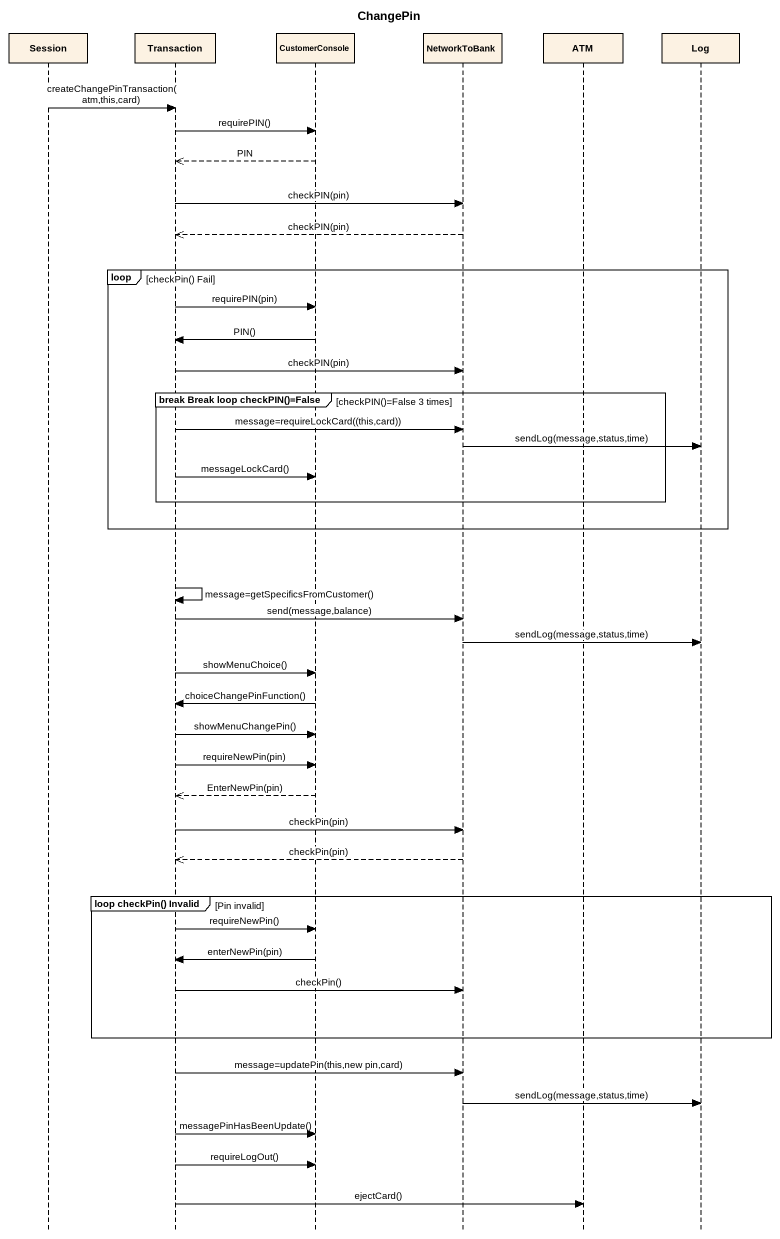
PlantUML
@startuml
title ChangePin
hide footbox
participant Session
participant Transaction
participant CustomerConsole
participant NetworkToBank
participant ATM
participant Log

Session -> Transaction : createChangePinTransaction(atm,this,card)
Transaction -> CustomerConsole : requirePIN()
CustomerConsole -->> Transaction : PIN
Transaction -> NetworkToBank : checkPIN(pin)
NetworkToBank -->> Transaction : checkPIN(pin)
loop checkPin() Fail
  Transaction -> CustomerConsole : requirePIN(pin)
  CustomerConsole -> Transaction : PIN()
  Transaction -> NetworkToBank : checkPIN(pin)
  group break Break loop checkPIN()=False [checkPIN()=False 3 times]
    Transaction -> NetworkToBank : message=requireLockCard((this,card))
    NetworkToBank -> Log : sendLog(message,status,time)
    Transaction -> CustomerConsole : messageLockCard()
  end
end
Transaction -> Transaction : message=getSpecificsFromCustomer()
Transaction -> NetworkToBank : send(message,balance)
NetworkToBank -> Log : sendLog(message,status,time)
Transaction -> CustomerConsole : showMenuChoice()
CustomerConsole -> Transaction : choiceChangePinFunction()
Transaction -> CustomerConsole : showMenuChangePin()
Transaction -> CustomerConsole : requireNewPin(pin)
CustomerConsole -->> Transaction : EnterNewPin(pin)
Transaction -> NetworkToBank : checkPin(pin)
NetworkToBank -->> Transaction : checkPin(pin)
group loop checkPin() Invalid [Pin invalid]
  Transaction -> CustomerConsole : requireNewPin()
  CustomerConsole -> Transaction : enterNewPin(pin)
  Transaction -> NetworkToBank : checkPin()
end
Transaction -> NetworkToBank : message=updatePin(this,new pin,card)
NetworkToBank -> Log : sendLog(message,status,time)
Transaction -> CustomerConsole : messagePinHasBeenUpdate()
Transaction -> CustomerConsole : requireLogOut()
Transaction -> ATM : ejectCard()
@enduml
